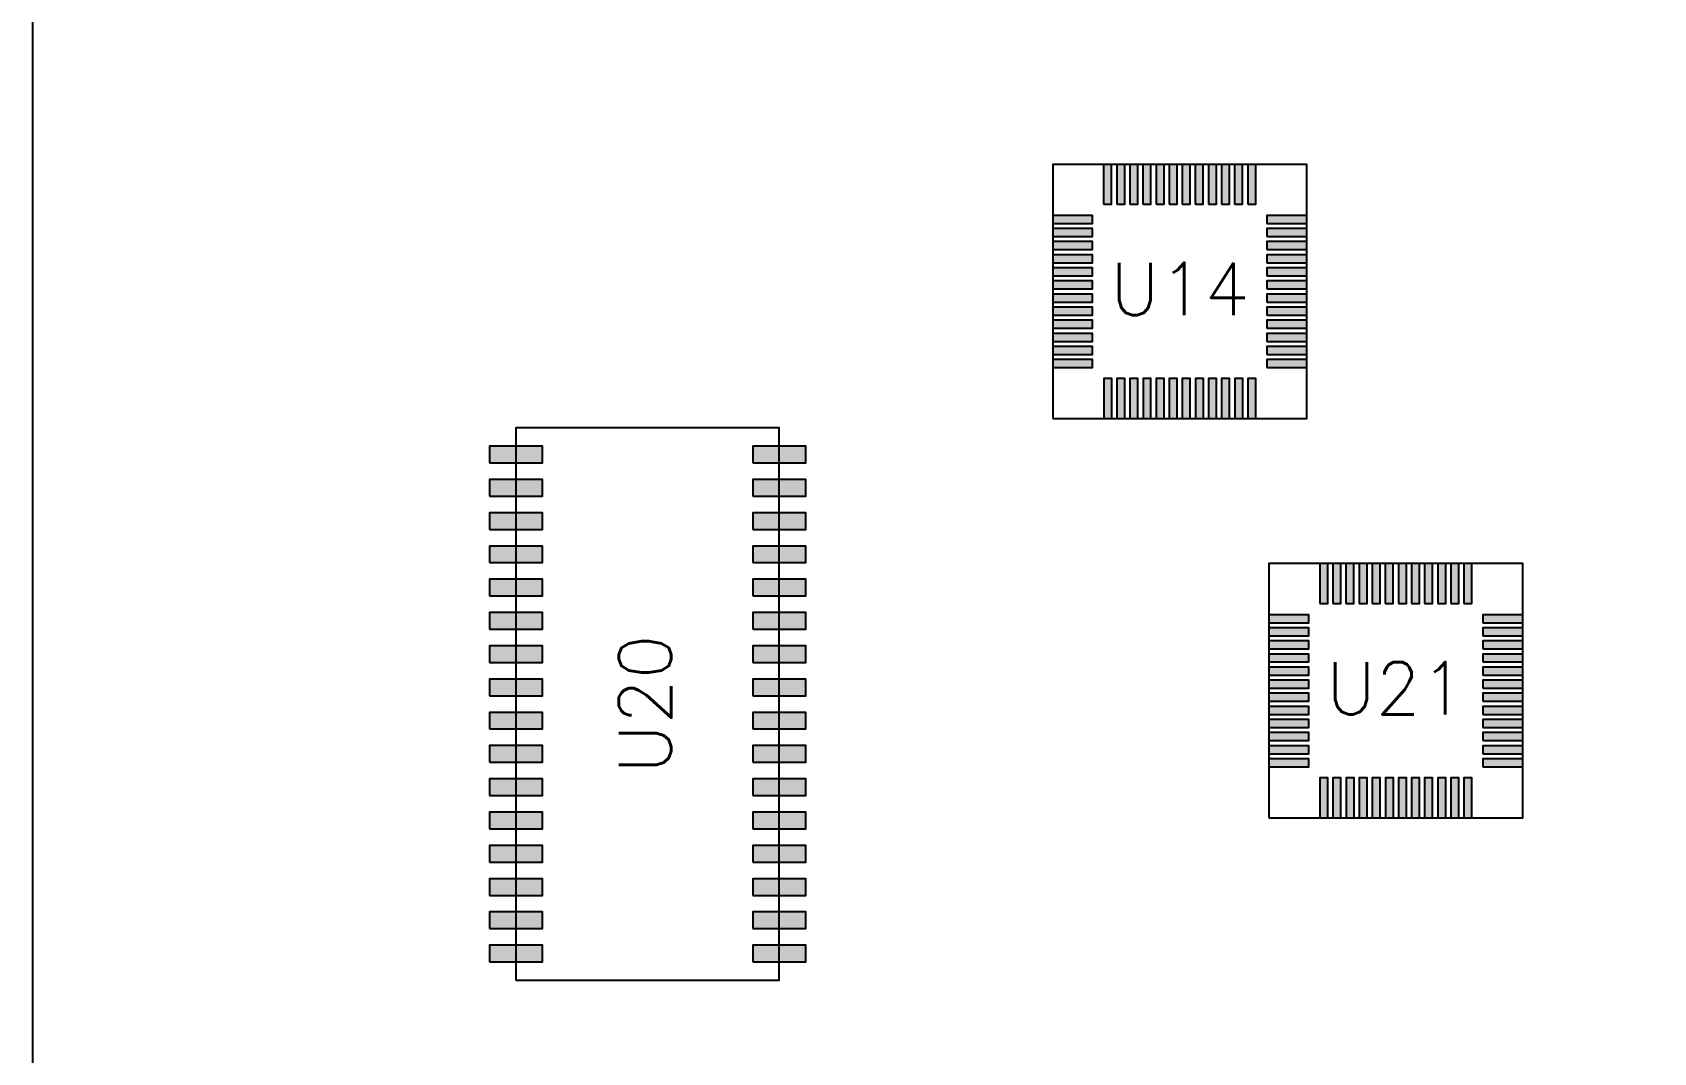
# Model space of a CAD drawing. Header units: millimetres. Extents: x 0 to 245, y 0 to 220.
# Drawn here: x 0 to 61.9, y 129.1 to 168 of the extents above; entities that cross this region are included whole.
import ezdxf

# ---------------------------------------------------------------- set-up
doc = ezdxf.new("R2010")
doc.units = ezdxf.units.MM
for name, color, linetype in [('Board', 255, 'Continuous'), ('PcbOutLine', 255, 'Continuous'), ('T_SMDOutline_InBom', 5, 'Continuous'), ('T_SMDText_InBom', 8, 'Continuous'), ('Top-InBomParts-SMD-0', 10, 'Continuous'), ('Top-InBomSMDPins-all', 5, 'Continuous'), ('Top-InBomSMDPinsPad-all', 5, 'Continuous')]:
    doc.layers.add(name, color=color, linetype=linetype)
doc.styles.get("Standard").update_dxf_attribs({"font": 'txt', "bigfont": 'gbcbig.shx'})

msp = doc.modelspace()

# ---------------------------------------------------------------- hatches: boundary and pattern name
at = {"layer": 'Top-InBomSMDPinsPad-all'}
for points in [[(40.9095, 161.4421), (41.2143, 161.4421), (41.2143, 162.9661), (40.9095, 162.9661), (40.9095, 161.4421)], [(41.4099, 161.4421), (41.7147, 161.4421), (41.7147, 162.9661), (41.4099, 162.9661), (41.4099, 161.4421)], [(41.9103, 161.4421), (42.2151, 161.4421), (42.2151, 162.9661), (41.9103, 162.9661), (41.9103, 161.4421)], [(42.4106, 161.4421), (42.7154, 161.4421), (42.7154, 162.9661), (42.4106, 162.9661), (42.4106, 161.4421)], [(42.911, 161.4421), (43.2158, 161.4421), (43.2158, 162.9661), (42.911, 162.9661), (42.911, 161.4421)], [(43.4114, 161.4421), (43.7162, 161.4421), (43.7162, 162.9661), (43.4114, 162.9661), (43.4114, 161.4421)], [(43.9113, 161.4421), (44.2161, 161.4421), (44.2161, 162.9661), (43.9113, 162.9661), (43.9113, 161.4421)], [(44.4116, 161.4421), (44.7164, 161.4421), (44.7164, 162.9661), (44.4116, 162.9661), (44.4116, 161.4421)], [(44.912, 161.4421), (45.2168, 161.4421), (45.2168, 162.9661), (44.912, 162.9661), (44.912, 161.4421)], [(45.4124, 161.4421), (45.7172, 161.4421), (45.7172, 162.9661), (45.4124, 162.9661), (45.4124, 161.4421)], [(45.9128, 161.4421), (46.2176, 161.4421), (46.2176, 162.9661), (45.9128, 162.9661), (45.9128, 161.4421)], [(46.4132, 161.4421), (46.718, 161.4421), (46.718, 162.9661), (46.4132, 162.9661), (46.4132, 161.4421)], [(38.9639, 160.7132), (40.4879, 160.7132), (40.4879, 161.018), (38.9639, 161.018), (38.9639, 160.7132)], [(47.1421, 160.7132), (48.6661, 160.7132), (48.6661, 161.018), (47.1421, 161.018), (47.1421, 160.7132)], [(38.9639, 160.2128), (40.4879, 160.2128), (40.4879, 160.5176), (38.9639, 160.5176), (38.9639, 160.2128)], [(47.1421, 160.2128), (48.6661, 160.2128), (48.6661, 160.5176), (47.1421, 160.5176), (47.1421, 160.2128)], [(38.9639, 159.7124), (40.4879, 159.7124), (40.4879, 160.0172), (38.9639, 160.0172), (38.9639, 159.7124)], [(47.1421, 159.7124), (48.6661, 159.7124), (48.6661, 160.0172), (47.1421, 160.0172), (47.1421, 159.7124)], [(38.9639, 159.212), (40.4879, 159.212), (40.4879, 159.5168), (38.9639, 159.5168), (38.9639, 159.212)], [(47.1421, 159.212), (48.6661, 159.212), (48.6661, 159.5168), (47.1421, 159.5168), (47.1421, 159.212)], [(38.9639, 158.7116), (40.4879, 158.7116), (40.4879, 159.0164), (38.9639, 159.0164), (38.9639, 158.7116)], [(38.9639, 158.2113), (40.4879, 158.2113), (40.4879, 158.5161), (38.9639, 158.5161), (38.9639, 158.2113)], [(47.1421, 158.7116), (48.6661, 158.7116), (48.6661, 159.0164), (47.1421, 159.0164), (47.1421, 158.7116)], [(47.1421, 158.2113), (48.6661, 158.2113), (48.6661, 158.5161), (47.1421, 158.5161), (47.1421, 158.2113)], [(38.9639, 157.7114), (40.4879, 157.7114), (40.4879, 158.0162), (38.9639, 158.0162), (38.9639, 157.7114)], [(47.1421, 157.7114), (48.6661, 157.7114), (48.6661, 158.0162), (47.1421, 158.0162), (47.1421, 157.7114)], [(38.9639, 157.211), (40.4879, 157.211), (40.4879, 157.5158), (38.9639, 157.5158), (38.9639, 157.211)], [(47.1421, 157.211), (48.6661, 157.211), (48.6661, 157.5158), (47.1421, 157.5158), (47.1421, 157.211)], [(38.9639, 156.7106), (40.4879, 156.7106), (40.4879, 157.0154), (38.9639, 157.0154), (38.9639, 156.7106)], [(47.1421, 156.7106), (48.6661, 156.7106), (48.6661, 157.0154), (47.1421, 157.0154), (47.1421, 156.7106)], [(38.9639, 156.2103), (40.4879, 156.2103), (40.4879, 156.5151), (38.9639, 156.5151), (38.9639, 156.2103)], [(47.1421, 156.2103), (48.6661, 156.2103), (48.6661, 156.5151), (47.1421, 156.5151), (47.1421, 156.2103)], [(38.9639, 155.7099), (40.4879, 155.7099), (40.4879, 156.0147), (38.9639, 156.0147), (38.9639, 155.7099)], [(38.9639, 155.2095), (40.4879, 155.2095), (40.4879, 155.5143), (38.9639, 155.5143), (38.9639, 155.2095)], [(47.1421, 155.7099), (48.6661, 155.7099), (48.6661, 156.0147), (47.1421, 156.0147), (47.1421, 155.7099)], [(47.1421, 155.2095), (48.6661, 155.2095), (48.6661, 155.5143), (47.1421, 155.5143), (47.1421, 155.2095)], [(40.912, 153.2639), (41.2168, 153.2639), (41.2168, 154.7879), (40.912, 154.7879), (40.912, 153.2639)], [(41.4124, 153.2639), (41.7172, 153.2639), (41.7172, 154.7879), (41.4124, 154.7879), (41.4124, 153.2639)], [(41.9128, 153.2639), (42.2176, 153.2639), (42.2176, 154.7879), (41.9128, 154.7879), (41.9128, 153.2639)], [(42.4132, 153.2639), (42.718, 153.2639), (42.718, 154.7879), (42.4132, 154.7879), (42.4132, 153.2639)], [(42.9136, 153.2639), (43.2184, 153.2639), (43.2184, 154.7879), (42.9136, 154.7879), (42.9136, 153.2639)], [(43.4139, 153.2639), (43.7187, 153.2639), (43.7187, 154.7879), (43.4139, 154.7879), (43.4139, 153.2639)], [(43.9138, 153.2639), (44.2186, 153.2639), (44.2186, 154.7879), (43.9138, 154.7879), (43.9138, 153.2639)], [(44.4142, 153.2639), (44.719, 153.2639), (44.719, 154.7879), (44.4142, 154.7879), (44.4142, 153.2639)], [(44.9146, 153.2639), (45.2194, 153.2639), (45.2194, 154.7879), (44.9146, 154.7879), (44.9146, 153.2639)], [(45.4149, 153.2639), (45.7197, 153.2639), (45.7197, 154.7879), (45.4149, 154.7879), (45.4149, 153.2639)], [(45.9153, 153.2639), (46.2201, 153.2639), (46.2201, 154.7879), (45.9153, 154.7879), (45.9153, 153.2639)], [(46.4157, 153.2639), (46.7205, 153.2639), (46.7205, 154.7879), (46.4157, 154.7879), (46.4157, 153.2639)], [(17.4501, 151.5742), (19.4821, 151.5742), (19.4821, 152.2092), (17.4501, 152.2092), (17.4501, 151.5742)], [(27.5079, 151.5742), (29.5399, 151.5742), (29.5399, 152.2092), (27.5079, 152.2092), (27.5079, 151.5742)], [(17.4501, 150.3042), (19.4821, 150.3042), (19.4821, 150.9392), (17.4501, 150.9392), (17.4501, 150.3042)], [(27.5079, 150.3042), (29.5399, 150.3042), (29.5399, 150.9392), (27.5079, 150.9392), (27.5079, 150.3042)], [(17.4501, 149.0342), (19.4821, 149.0342), (19.4821, 149.6692), (17.4501, 149.6692), (17.4501, 149.0342)], [(27.5079, 149.0342), (29.5399, 149.0342), (29.5399, 149.6692), (27.5079, 149.6692), (27.5079, 149.0342)], [(17.4501, 147.7642), (19.4821, 147.7642), (19.4821, 148.3992), (17.4501, 148.3992), (17.4501, 147.7642)], [(27.5079, 147.7642), (29.5399, 147.7642), (29.5399, 148.3992), (27.5079, 148.3992), (27.5079, 147.7642)], [(49.1645, 146.2021), (49.4693, 146.2021), (49.4693, 147.7261), (49.1645, 147.7261), (49.1645, 146.2021)], [(49.6649, 146.2021), (49.9697, 146.2021), (49.9697, 147.7261), (49.6649, 147.7261), (49.6649, 146.2021)], [(50.1653, 146.2021), (50.4701, 146.2021), (50.4701, 147.7261), (50.1653, 147.7261), (50.1653, 146.2021)], [(50.6656, 146.2021), (50.9704, 146.2021), (50.9704, 147.7261), (50.6656, 147.7261), (50.6656, 146.2021)], [(51.166, 146.2021), (51.4708, 146.2021), (51.4708, 147.7261), (51.166, 147.7261), (51.166, 146.2021)], [(51.6664, 146.2021), (51.9712, 146.2021), (51.9712, 147.7261), (51.6664, 147.7261), (51.6664, 146.2021)], [(52.1663, 146.2021), (52.4711, 146.2021), (52.4711, 147.7261), (52.1663, 147.7261), (52.1663, 146.2021)], [(52.6666, 146.2021), (52.9714, 146.2021), (52.9714, 147.7261), (52.6666, 147.7261), (52.6666, 146.2021)], [(53.167, 146.2021), (53.4718, 146.2021), (53.4718, 147.7261), (53.167, 147.7261), (53.167, 146.2021)], [(53.6674, 146.2021), (53.9722, 146.2021), (53.9722, 147.7261), (53.6674, 147.7261), (53.6674, 146.2021)], [(54.1678, 146.2021), (54.4726, 146.2021), (54.4726, 147.7261), (54.1678, 147.7261), (54.1678, 146.2021)], [(54.6682, 146.2021), (54.973, 146.2021), (54.973, 147.7261), (54.6682, 147.7261), (54.6682, 146.2021)], [(17.4501, 146.4942), (19.4821, 146.4942), (19.4821, 147.1292), (17.4501, 147.1292), (17.4501, 146.4942)], [(27.5079, 146.4942), (29.5399, 146.4942), (29.5399, 147.1292), (27.5079, 147.1292), (27.5079, 146.4942)], [(17.4501, 145.2242), (19.4821, 145.2242), (19.4821, 145.8592), (17.4501, 145.8592), (17.4501, 145.2242)], [(27.5079, 145.2242), (29.5399, 145.2242), (29.5399, 145.8592), (27.5079, 145.8592), (27.5079, 145.2242)], [(47.2189, 145.4732), (48.7429, 145.4732), (48.7429, 145.778), (47.2189, 145.778), (47.2189, 145.4732)], [(55.3971, 145.4732), (56.9211, 145.4732), (56.9211, 145.778), (55.3971, 145.778), (55.3971, 145.4732)], [(47.2189, 144.9728), (48.7429, 144.9728), (48.7429, 145.2776), (47.2189, 145.2776), (47.2189, 144.9728)], [(55.3971, 144.9728), (56.9211, 144.9728), (56.9211, 145.2776), (55.3971, 145.2776), (55.3971, 144.9728)], [(17.4501, 143.9542), (19.4821, 143.9542), (19.4821, 144.5892), (17.4501, 144.5892), (17.4501, 143.9542)], [(27.5079, 143.9542), (29.5399, 143.9542), (29.5399, 144.5892), (27.5079, 144.5892), (27.5079, 143.9542)], [(47.2189, 144.4724), (48.7429, 144.4724), (48.7429, 144.7772), (47.2189, 144.7772), (47.2189, 144.4724)], [(47.2189, 143.972), (48.7429, 143.972), (48.7429, 144.2768), (47.2189, 144.2768), (47.2189, 143.972)], [(55.3971, 144.4724), (56.9211, 144.4724), (56.9211, 144.7772), (55.3971, 144.7772), (55.3971, 144.4724)], [(55.3971, 143.972), (56.9211, 143.972), (56.9211, 144.2768), (55.3971, 144.2768), (55.3971, 143.972)], [(47.2189, 143.4716), (48.7429, 143.4716), (48.7429, 143.7764), (47.2189, 143.7764), (47.2189, 143.4716)], [(55.3971, 143.4716), (56.9211, 143.4716), (56.9211, 143.7764), (55.3971, 143.7764), (55.3971, 143.4716)], [(17.4501, 142.6842), (19.4821, 142.6842), (19.4821, 143.3192), (17.4501, 143.3192), (17.4501, 142.6842)], [(27.5079, 142.6842), (29.5399, 142.6842), (29.5399, 143.3192), (27.5079, 143.3192), (27.5079, 142.6842)], [(47.2189, 142.9713), (48.7429, 142.9713), (48.7429, 143.2761), (47.2189, 143.2761), (47.2189, 142.9713)], [(55.3971, 142.9713), (56.9211, 142.9713), (56.9211, 143.2761), (55.3971, 143.2761), (55.3971, 142.9713)], [(47.2189, 142.4714), (48.7429, 142.4714), (48.7429, 142.7762), (47.2189, 142.7762), (47.2189, 142.4714)], [(55.3971, 142.4714), (56.9211, 142.4714), (56.9211, 142.7762), (55.3971, 142.7762), (55.3971, 142.4714)], [(17.4501, 141.4148), (19.4821, 141.4148), (19.4821, 142.0498), (17.4501, 142.0498), (17.4501, 141.4148)], [(27.5079, 141.4148), (29.5399, 141.4148), (29.5399, 142.0498), (27.5079, 142.0498), (27.5079, 141.4148)], [(47.2189, 141.971), (48.7429, 141.971), (48.7429, 142.2758), (47.2189, 142.2758), (47.2189, 141.971)], [(55.3971, 141.971), (56.9211, 141.971), (56.9211, 142.2758), (55.3971, 142.2758), (55.3971, 141.971)], [(47.2189, 141.4706), (48.7429, 141.4706), (48.7429, 141.7754), (47.2189, 141.7754), (47.2189, 141.4706)], [(47.2189, 140.9703), (48.7429, 140.9703), (48.7429, 141.2751), (47.2189, 141.2751), (47.2189, 140.9703)], [(55.3971, 141.4706), (56.9211, 141.4706), (56.9211, 141.7754), (55.3971, 141.7754), (55.3971, 141.4706)], [(55.3971, 140.9703), (56.9211, 140.9703), (56.9211, 141.2751), (55.3971, 141.2751), (55.3971, 140.9703)], [(17.4501, 140.1448), (19.4821, 140.1448), (19.4821, 140.7798), (17.4501, 140.7798), (17.4501, 140.1448)], [(27.5079, 140.1448), (29.5399, 140.1448), (29.5399, 140.7798), (27.5079, 140.7798), (27.5079, 140.1448)], [(47.2189, 140.4699), (48.7429, 140.4699), (48.7429, 140.7747), (47.2189, 140.7747), (47.2189, 140.4699)], [(55.3971, 140.4699), (56.9211, 140.4699), (56.9211, 140.7747), (55.3971, 140.7747), (55.3971, 140.4699)], [(47.2189, 139.9695), (48.7429, 139.9695), (48.7429, 140.2743), (47.2189, 140.2743), (47.2189, 139.9695)], [(55.3971, 139.9695), (56.9211, 139.9695), (56.9211, 140.2743), (55.3971, 140.2743), (55.3971, 139.9695)], [(17.4501, 138.8748), (19.4821, 138.8748), (19.4821, 139.5098), (17.4501, 139.5098), (17.4501, 138.8748)], [(27.5079, 138.8748), (29.5399, 138.8748), (29.5399, 139.5098), (27.5079, 139.5098), (27.5079, 138.8748)], [(49.167, 138.0239), (49.4718, 138.0239), (49.4718, 139.5479), (49.167, 139.5479), (49.167, 138.0239)], [(49.6674, 138.0239), (49.9722, 138.0239), (49.9722, 139.5479), (49.6674, 139.5479), (49.6674, 138.0239)], [(50.1678, 138.0239), (50.4726, 138.0239), (50.4726, 139.5479), (50.1678, 139.5479), (50.1678, 138.0239)], [(50.6682, 138.0239), (50.973, 138.0239), (50.973, 139.5479), (50.6682, 139.5479), (50.6682, 138.0239)], [(51.1686, 138.0239), (51.4734, 138.0239), (51.4734, 139.5479), (51.1686, 139.5479), (51.1686, 138.0239)], [(51.6689, 138.0239), (51.9737, 138.0239), (51.9737, 139.5479), (51.6689, 139.5479), (51.6689, 138.0239)], [(52.1688, 138.0239), (52.4736, 138.0239), (52.4736, 139.5479), (52.1688, 139.5479), (52.1688, 138.0239)], [(52.6692, 138.0239), (52.974, 138.0239), (52.974, 139.5479), (52.6692, 139.5479), (52.6692, 138.0239)], [(53.1696, 138.0239), (53.4744, 138.0239), (53.4744, 139.5479), (53.1696, 139.5479), (53.1696, 138.0239)], [(53.6699, 138.0239), (53.9747, 138.0239), (53.9747, 139.5479), (53.6699, 139.5479), (53.6699, 138.0239)], [(54.1703, 138.0239), (54.4751, 138.0239), (54.4751, 139.5479), (54.1703, 139.5479), (54.1703, 138.0239)], [(54.6707, 138.0239), (54.9755, 138.0239), (54.9755, 139.5479), (54.6707, 139.5479), (54.6707, 138.0239)], [(17.4501, 137.6048), (19.4821, 137.6048), (19.4821, 138.2398), (17.4501, 138.2398), (17.4501, 137.6048)], [(27.5079, 137.6048), (29.5399, 137.6048), (29.5399, 138.2398), (27.5079, 138.2398), (27.5079, 137.6048)], [(17.4501, 136.3348), (19.4821, 136.3348), (19.4821, 136.9698), (17.4501, 136.9698), (17.4501, 136.3348)], [(27.5079, 136.3348), (29.5399, 136.3348), (29.5399, 136.9698), (27.5079, 136.9698), (27.5079, 136.3348)], [(17.4501, 135.0648), (19.4821, 135.0648), (19.4821, 135.6998), (17.4501, 135.6998), (17.4501, 135.0648)], [(27.5079, 135.0648), (29.5399, 135.0648), (29.5399, 135.6998), (27.5079, 135.6998), (27.5079, 135.0648)], [(17.4501, 133.7948), (19.4821, 133.7948), (19.4821, 134.4298), (17.4501, 134.4298), (17.4501, 133.7948)], [(27.5079, 133.7948), (29.5399, 133.7948), (29.5399, 134.4298), (27.5079, 134.4298), (27.5079, 133.7948)], [(17.4501, 132.5248), (19.4821, 132.5248), (19.4821, 133.1598), (17.4501, 133.1598), (17.4501, 132.5248)], [(27.5079, 132.5248), (29.5399, 132.5248), (29.5399, 133.1598), (27.5079, 133.1598), (27.5079, 132.5248)]]:
    msp.add_hatch(color=256, dxfattribs=at).paths.add_polyline_path(points, flags=0)

# ---------------------------------------------------------------- linework, layer by layer
at = {"layer": 'Board'}
msp.add_lwpolyline([(0, 0), (245.11, 0), (245.11, 219.71), (0, 219.71), (0, 0)], dxfattribs=at)
at = {"layer": 'PcbOutLine', "const_width": 0.000762}
msp.add_lwpolyline([(0, 0), (0, 219.7095)], dxfattribs=at)
at = {"layer": 'T_SMDOutline_InBom'}
for points in [[(38.9636, 153.2636), (48.6661, 153.2636), (48.6661, 162.9661), (38.9636, 162.9661), (38.9636, 153.2636)], [(18.4658, 131.826), (28.5239, 131.826), (28.5239, 152.9077), (18.4658, 152.9077), (18.4658, 131.826)], [(47.2186, 138.0236), (56.9211, 138.0236), (56.9211, 147.7261), (47.2186, 147.7261), (47.2186, 138.0236)]]:
    msp.add_lwpolyline(points, dxfattribs=at)
at = {"layer": 'Top-InBomParts-SMD-0'}
for points in [[(38.9636, 153.2636), (48.6664, 153.2636), (48.6664, 162.9664), (38.9636, 162.9664), (38.9636, 153.2636)], [(18.4658, 131.826), (28.5242, 131.826), (28.5242, 152.908), (18.4658, 152.908), (18.4658, 131.826)], [(47.2186, 138.0236), (56.9214, 138.0236), (56.9214, 147.7264), (47.2186, 147.7264), (47.2186, 138.0236)]]:
    msp.add_lwpolyline(points, dxfattribs=at)
at = {"layer": 'Top-InBomSMDPins-all'}
for points in [[(40.9095, 161.4421), (41.2143, 161.4421), (41.2143, 162.9661), (40.9095, 162.9661), (40.9095, 161.4421)], [(41.4099, 161.4421), (41.7147, 161.4421), (41.7147, 162.9661), (41.4099, 162.9661), (41.4099, 161.4421)], [(41.9103, 161.4421), (42.2151, 161.4421), (42.2151, 162.9661), (41.9103, 162.9661), (41.9103, 161.4421)], [(42.4106, 161.4421), (42.7154, 161.4421), (42.7154, 162.9661), (42.4106, 162.9661), (42.4106, 161.4421)], [(42.911, 161.4421), (43.2158, 161.4421), (43.2158, 162.9661), (42.911, 162.9661), (42.911, 161.4421)], [(43.4114, 161.4421), (43.7162, 161.4421), (43.7162, 162.9661), (43.4114, 162.9661), (43.4114, 161.4421)], [(43.9113, 161.4421), (44.2161, 161.4421), (44.2161, 162.9661), (43.9113, 162.9661), (43.9113, 161.4421)], [(44.4116, 161.4421), (44.7164, 161.4421), (44.7164, 162.9661), (44.4116, 162.9661), (44.4116, 161.4421)], [(44.912, 161.4421), (45.2168, 161.4421), (45.2168, 162.9661), (44.912, 162.9661), (44.912, 161.4421)], [(45.4124, 161.4421), (45.7172, 161.4421), (45.7172, 162.9661), (45.4124, 162.9661), (45.4124, 161.4421)], [(45.9128, 161.4421), (46.2176, 161.4421), (46.2176, 162.9661), (45.9128, 162.9661), (45.9128, 161.4421)], [(46.4132, 161.4421), (46.718, 161.4421), (46.718, 162.9661), (46.4132, 162.9661), (46.4132, 161.4421)], [(38.9639, 160.7132), (40.4879, 160.7132), (40.4879, 161.018), (38.9639, 161.018), (38.9639, 160.7132)], [(47.1421, 160.7132), (48.6661, 160.7132), (48.6661, 161.018), (47.1421, 161.018), (47.1421, 160.7132)], [(38.9639, 160.2128), (40.4879, 160.2128), (40.4879, 160.5176), (38.9639, 160.5176), (38.9639, 160.2128)], [(47.1421, 160.2128), (48.6661, 160.2128), (48.6661, 160.5176), (47.1421, 160.5176), (47.1421, 160.2128)], [(38.9639, 159.7124), (40.4879, 159.7124), (40.4879, 160.0172), (38.9639, 160.0172), (38.9639, 159.7124)], [(47.1421, 159.7124), (48.6661, 159.7124), (48.6661, 160.0172), (47.1421, 160.0172), (47.1421, 159.7124)], [(38.9639, 159.212), (40.4879, 159.212), (40.4879, 159.5168), (38.9639, 159.5168), (38.9639, 159.212)], [(47.1421, 159.212), (48.6661, 159.212), (48.6661, 159.5168), (47.1421, 159.5168), (47.1421, 159.212)], [(38.9639, 158.7116), (40.4879, 158.7116), (40.4879, 159.0164), (38.9639, 159.0164), (38.9639, 158.7116)], [(38.9639, 158.2113), (40.4879, 158.2113), (40.4879, 158.5161), (38.9639, 158.5161), (38.9639, 158.2113)], [(47.1421, 158.7116), (48.6661, 158.7116), (48.6661, 159.0164), (47.1421, 159.0164), (47.1421, 158.7116)], [(47.1421, 158.2113), (48.6661, 158.2113), (48.6661, 158.5161), (47.1421, 158.5161), (47.1421, 158.2113)], [(38.9639, 157.7114), (40.4879, 157.7114), (40.4879, 158.0162), (38.9639, 158.0162), (38.9639, 157.7114)], [(47.1421, 157.7114), (48.6661, 157.7114), (48.6661, 158.0162), (47.1421, 158.0162), (47.1421, 157.7114)], [(38.9639, 157.211), (40.4879, 157.211), (40.4879, 157.5158), (38.9639, 157.5158), (38.9639, 157.211)], [(47.1421, 157.211), (48.6661, 157.211), (48.6661, 157.5158), (47.1421, 157.5158), (47.1421, 157.211)], [(38.9639, 156.7106), (40.4879, 156.7106), (40.4879, 157.0154), (38.9639, 157.0154), (38.9639, 156.7106)], [(47.1421, 156.7106), (48.6661, 156.7106), (48.6661, 157.0154), (47.1421, 157.0154), (47.1421, 156.7106)], [(38.9639, 156.2103), (40.4879, 156.2103), (40.4879, 156.5151), (38.9639, 156.5151), (38.9639, 156.2103)], [(47.1421, 156.2103), (48.6661, 156.2103), (48.6661, 156.5151), (47.1421, 156.5151), (47.1421, 156.2103)], [(38.9639, 155.7099), (40.4879, 155.7099), (40.4879, 156.0147), (38.9639, 156.0147), (38.9639, 155.7099)], [(38.9639, 155.2095), (40.4879, 155.2095), (40.4879, 155.5143), (38.9639, 155.5143), (38.9639, 155.2095)], [(47.1421, 155.7099), (48.6661, 155.7099), (48.6661, 156.0147), (47.1421, 156.0147), (47.1421, 155.7099)], [(47.1421, 155.2095), (48.6661, 155.2095), (48.6661, 155.5143), (47.1421, 155.5143), (47.1421, 155.2095)], [(40.912, 153.2639), (41.2168, 153.2639), (41.2168, 154.7879), (40.912, 154.7879), (40.912, 153.2639)], [(41.4124, 153.2639), (41.7172, 153.2639), (41.7172, 154.7879), (41.4124, 154.7879), (41.4124, 153.2639)], [(41.9128, 153.2639), (42.2176, 153.2639), (42.2176, 154.7879), (41.9128, 154.7879), (41.9128, 153.2639)], [(42.4132, 153.2639), (42.718, 153.2639), (42.718, 154.7879), (42.4132, 154.7879), (42.4132, 153.2639)], [(42.9136, 153.2639), (43.2184, 153.2639), (43.2184, 154.7879), (42.9136, 154.7879), (42.9136, 153.2639)], [(43.4139, 153.2639), (43.7187, 153.2639), (43.7187, 154.7879), (43.4139, 154.7879), (43.4139, 153.2639)], [(43.9138, 153.2639), (44.2186, 153.2639), (44.2186, 154.7879), (43.9138, 154.7879), (43.9138, 153.2639)], [(44.4142, 153.2639), (44.719, 153.2639), (44.719, 154.7879), (44.4142, 154.7879), (44.4142, 153.2639)], [(44.9146, 153.2639), (45.2194, 153.2639), (45.2194, 154.7879), (44.9146, 154.7879), (44.9146, 153.2639)], [(45.4149, 153.2639), (45.7197, 153.2639), (45.7197, 154.7879), (45.4149, 154.7879), (45.4149, 153.2639)], [(45.9153, 153.2639), (46.2201, 153.2639), (46.2201, 154.7879), (45.9153, 154.7879), (45.9153, 153.2639)], [(46.4157, 153.2639), (46.7205, 153.2639), (46.7205, 154.7879), (46.4157, 154.7879), (46.4157, 153.2639)], [(17.4501, 151.5742), (19.4821, 151.5742), (19.4821, 152.2092), (17.4501, 152.2092), (17.4501, 151.5742)], [(27.5079, 151.5742), (29.5399, 151.5742), (29.5399, 152.2092), (27.5079, 152.2092), (27.5079, 151.5742)], [(17.4501, 150.3042), (19.4821, 150.3042), (19.4821, 150.9392), (17.4501, 150.9392), (17.4501, 150.3042)], [(27.5079, 150.3042), (29.5399, 150.3042), (29.5399, 150.9392), (27.5079, 150.9392), (27.5079, 150.3042)], [(17.4501, 149.0342), (19.4821, 149.0342), (19.4821, 149.6692), (17.4501, 149.6692), (17.4501, 149.0342)], [(27.5079, 149.0342), (29.5399, 149.0342), (29.5399, 149.6692), (27.5079, 149.6692), (27.5079, 149.0342)], [(17.4501, 147.7642), (19.4821, 147.7642), (19.4821, 148.3992), (17.4501, 148.3992), (17.4501, 147.7642)], [(27.5079, 147.7642), (29.5399, 147.7642), (29.5399, 148.3992), (27.5079, 148.3992), (27.5079, 147.7642)], [(49.1645, 146.2021), (49.4693, 146.2021), (49.4693, 147.7261), (49.1645, 147.7261), (49.1645, 146.2021)], [(49.6649, 146.2021), (49.9697, 146.2021), (49.9697, 147.7261), (49.6649, 147.7261), (49.6649, 146.2021)], [(50.1653, 146.2021), (50.4701, 146.2021), (50.4701, 147.7261), (50.1653, 147.7261), (50.1653, 146.2021)], [(50.6656, 146.2021), (50.9704, 146.2021), (50.9704, 147.7261), (50.6656, 147.7261), (50.6656, 146.2021)], [(51.166, 146.2021), (51.4708, 146.2021), (51.4708, 147.7261), (51.166, 147.7261), (51.166, 146.2021)], [(51.6664, 146.2021), (51.9712, 146.2021), (51.9712, 147.7261), (51.6664, 147.7261), (51.6664, 146.2021)], [(52.1663, 146.2021), (52.4711, 146.2021), (52.4711, 147.7261), (52.1663, 147.7261), (52.1663, 146.2021)], [(52.6666, 146.2021), (52.9714, 146.2021), (52.9714, 147.7261), (52.6666, 147.7261), (52.6666, 146.2021)], [(53.167, 146.2021), (53.4718, 146.2021), (53.4718, 147.7261), (53.167, 147.7261), (53.167, 146.2021)], [(53.6674, 146.2021), (53.9722, 146.2021), (53.9722, 147.7261), (53.6674, 147.7261), (53.6674, 146.2021)], [(54.1678, 146.2021), (54.4726, 146.2021), (54.4726, 147.7261), (54.1678, 147.7261), (54.1678, 146.2021)], [(54.6682, 146.2021), (54.973, 146.2021), (54.973, 147.7261), (54.6682, 147.7261), (54.6682, 146.2021)], [(17.4501, 146.4942), (19.4821, 146.4942), (19.4821, 147.1292), (17.4501, 147.1292), (17.4501, 146.4942)], [(27.5079, 146.4942), (29.5399, 146.4942), (29.5399, 147.1292), (27.5079, 147.1292), (27.5079, 146.4942)], [(17.4501, 145.2242), (19.4821, 145.2242), (19.4821, 145.8592), (17.4501, 145.8592), (17.4501, 145.2242)], [(27.5079, 145.2242), (29.5399, 145.2242), (29.5399, 145.8592), (27.5079, 145.8592), (27.5079, 145.2242)], [(47.2189, 145.4732), (48.7429, 145.4732), (48.7429, 145.778), (47.2189, 145.778), (47.2189, 145.4732)], [(55.3971, 145.4732), (56.9211, 145.4732), (56.9211, 145.778), (55.3971, 145.778), (55.3971, 145.4732)], [(47.2189, 144.9728), (48.7429, 144.9728), (48.7429, 145.2776), (47.2189, 145.2776), (47.2189, 144.9728)], [(55.3971, 144.9728), (56.9211, 144.9728), (56.9211, 145.2776), (55.3971, 145.2776), (55.3971, 144.9728)], [(17.4501, 143.9542), (19.4821, 143.9542), (19.4821, 144.5892), (17.4501, 144.5892), (17.4501, 143.9542)], [(27.5079, 143.9542), (29.5399, 143.9542), (29.5399, 144.5892), (27.5079, 144.5892), (27.5079, 143.9542)], [(47.2189, 144.4724), (48.7429, 144.4724), (48.7429, 144.7772), (47.2189, 144.7772), (47.2189, 144.4724)], [(47.2189, 143.972), (48.7429, 143.972), (48.7429, 144.2768), (47.2189, 144.2768), (47.2189, 143.972)], [(55.3971, 144.4724), (56.9211, 144.4724), (56.9211, 144.7772), (55.3971, 144.7772), (55.3971, 144.4724)], [(55.3971, 143.972), (56.9211, 143.972), (56.9211, 144.2768), (55.3971, 144.2768), (55.3971, 143.972)], [(47.2189, 143.4716), (48.7429, 143.4716), (48.7429, 143.7764), (47.2189, 143.7764), (47.2189, 143.4716)], [(55.3971, 143.4716), (56.9211, 143.4716), (56.9211, 143.7764), (55.3971, 143.7764), (55.3971, 143.4716)], [(17.4501, 142.6842), (19.4821, 142.6842), (19.4821, 143.3192), (17.4501, 143.3192), (17.4501, 142.6842)], [(27.5079, 142.6842), (29.5399, 142.6842), (29.5399, 143.3192), (27.5079, 143.3192), (27.5079, 142.6842)], [(47.2189, 142.9713), (48.7429, 142.9713), (48.7429, 143.2761), (47.2189, 143.2761), (47.2189, 142.9713)], [(55.3971, 142.9713), (56.9211, 142.9713), (56.9211, 143.2761), (55.3971, 143.2761), (55.3971, 142.9713)], [(47.2189, 142.4714), (48.7429, 142.4714), (48.7429, 142.7762), (47.2189, 142.7762), (47.2189, 142.4714)], [(55.3971, 142.4714), (56.9211, 142.4714), (56.9211, 142.7762), (55.3971, 142.7762), (55.3971, 142.4714)], [(17.4501, 141.4148), (19.4821, 141.4148), (19.4821, 142.0498), (17.4501, 142.0498), (17.4501, 141.4148)], [(27.5079, 141.4148), (29.5399, 141.4148), (29.5399, 142.0498), (27.5079, 142.0498), (27.5079, 141.4148)], [(47.2189, 141.971), (48.7429, 141.971), (48.7429, 142.2758), (47.2189, 142.2758), (47.2189, 141.971)], [(55.3971, 141.971), (56.9211, 141.971), (56.9211, 142.2758), (55.3971, 142.2758), (55.3971, 141.971)], [(47.2189, 141.4706), (48.7429, 141.4706), (48.7429, 141.7754), (47.2189, 141.7754), (47.2189, 141.4706)], [(47.2189, 140.9703), (48.7429, 140.9703), (48.7429, 141.2751), (47.2189, 141.2751), (47.2189, 140.9703)], [(55.3971, 141.4706), (56.9211, 141.4706), (56.9211, 141.7754), (55.3971, 141.7754), (55.3971, 141.4706)], [(55.3971, 140.9703), (56.9211, 140.9703), (56.9211, 141.2751), (55.3971, 141.2751), (55.3971, 140.9703)], [(17.4501, 140.1448), (19.4821, 140.1448), (19.4821, 140.7798), (17.4501, 140.7798), (17.4501, 140.1448)], [(27.5079, 140.1448), (29.5399, 140.1448), (29.5399, 140.7798), (27.5079, 140.7798), (27.5079, 140.1448)], [(47.2189, 140.4699), (48.7429, 140.4699), (48.7429, 140.7747), (47.2189, 140.7747), (47.2189, 140.4699)], [(55.3971, 140.4699), (56.9211, 140.4699), (56.9211, 140.7747), (55.3971, 140.7747), (55.3971, 140.4699)], [(47.2189, 139.9695), (48.7429, 139.9695), (48.7429, 140.2743), (47.2189, 140.2743), (47.2189, 139.9695)], [(55.3971, 139.9695), (56.9211, 139.9695), (56.9211, 140.2743), (55.3971, 140.2743), (55.3971, 139.9695)], [(17.4501, 138.8748), (19.4821, 138.8748), (19.4821, 139.5098), (17.4501, 139.5098), (17.4501, 138.8748)], [(27.5079, 138.8748), (29.5399, 138.8748), (29.5399, 139.5098), (27.5079, 139.5098), (27.5079, 138.8748)], [(49.167, 138.0239), (49.4718, 138.0239), (49.4718, 139.5479), (49.167, 139.5479), (49.167, 138.0239)], [(49.6674, 138.0239), (49.9722, 138.0239), (49.9722, 139.5479), (49.6674, 139.5479), (49.6674, 138.0239)], [(50.1678, 138.0239), (50.4726, 138.0239), (50.4726, 139.5479), (50.1678, 139.5479), (50.1678, 138.0239)], [(50.6682, 138.0239), (50.973, 138.0239), (50.973, 139.5479), (50.6682, 139.5479), (50.6682, 138.0239)], [(51.1686, 138.0239), (51.4734, 138.0239), (51.4734, 139.5479), (51.1686, 139.5479), (51.1686, 138.0239)], [(51.6689, 138.0239), (51.9737, 138.0239), (51.9737, 139.5479), (51.6689, 139.5479), (51.6689, 138.0239)], [(52.1688, 138.0239), (52.4736, 138.0239), (52.4736, 139.5479), (52.1688, 139.5479), (52.1688, 138.0239)], [(52.6692, 138.0239), (52.974, 138.0239), (52.974, 139.5479), (52.6692, 139.5479), (52.6692, 138.0239)], [(53.1696, 138.0239), (53.4744, 138.0239), (53.4744, 139.5479), (53.1696, 139.5479), (53.1696, 138.0239)], [(53.6699, 138.0239), (53.9747, 138.0239), (53.9747, 139.5479), (53.6699, 139.5479), (53.6699, 138.0239)], [(54.1703, 138.0239), (54.4751, 138.0239), (54.4751, 139.5479), (54.1703, 139.5479), (54.1703, 138.0239)], [(54.6707, 138.0239), (54.9755, 138.0239), (54.9755, 139.5479), (54.6707, 139.5479), (54.6707, 138.0239)], [(17.4501, 137.6048), (19.4821, 137.6048), (19.4821, 138.2398), (17.4501, 138.2398), (17.4501, 137.6048)], [(27.5079, 137.6048), (29.5399, 137.6048), (29.5399, 138.2398), (27.5079, 138.2398), (27.5079, 137.6048)], [(17.4501, 136.3348), (19.4821, 136.3348), (19.4821, 136.9698), (17.4501, 136.9698), (17.4501, 136.3348)], [(27.5079, 136.3348), (29.5399, 136.3348), (29.5399, 136.9698), (27.5079, 136.9698), (27.5079, 136.3348)], [(17.4501, 135.0648), (19.4821, 135.0648), (19.4821, 135.6998), (17.4501, 135.6998), (17.4501, 135.0648)], [(27.5079, 135.0648), (29.5399, 135.0648), (29.5399, 135.6998), (27.5079, 135.6998), (27.5079, 135.0648)], [(17.4501, 133.7948), (19.4821, 133.7948), (19.4821, 134.4298), (17.4501, 134.4298), (17.4501, 133.7948)], [(27.5079, 133.7948), (29.5399, 133.7948), (29.5399, 134.4298), (27.5079, 134.4298), (27.5079, 133.7948)], [(17.4501, 132.5248), (19.4821, 132.5248), (19.4821, 133.1598), (17.4501, 133.1598), (17.4501, 132.5248)], [(27.5079, 132.5248), (29.5399, 132.5248), (29.5399, 133.1598), (27.5079, 133.1598), (27.5079, 132.5248)]]:
    msp.add_lwpolyline(points, dxfattribs=at)

# ---------------------------------------------------------------- texts
at = {"layer": 'T_SMDText_InBom', "char_height": 2, "width": 5.999991, "attachment_point": 5}
for s, insert in [('U14', (43.815, 158.2108, 1)), ('U21', (52.07, 142.9708, 1))]:
    msp.add_mtext(s, dxfattribs=dict(at, insert=insert))
at = {"layer": 'T_SMDText_InBom', "insert": (23.399, 142.367, 1), "char_height": 2, "width": 5.999991, "attachment_point": 5, "rotation": 90}
msp.add_mtext('U20', dxfattribs=at)

doc.saveas('drawing.dxf')
